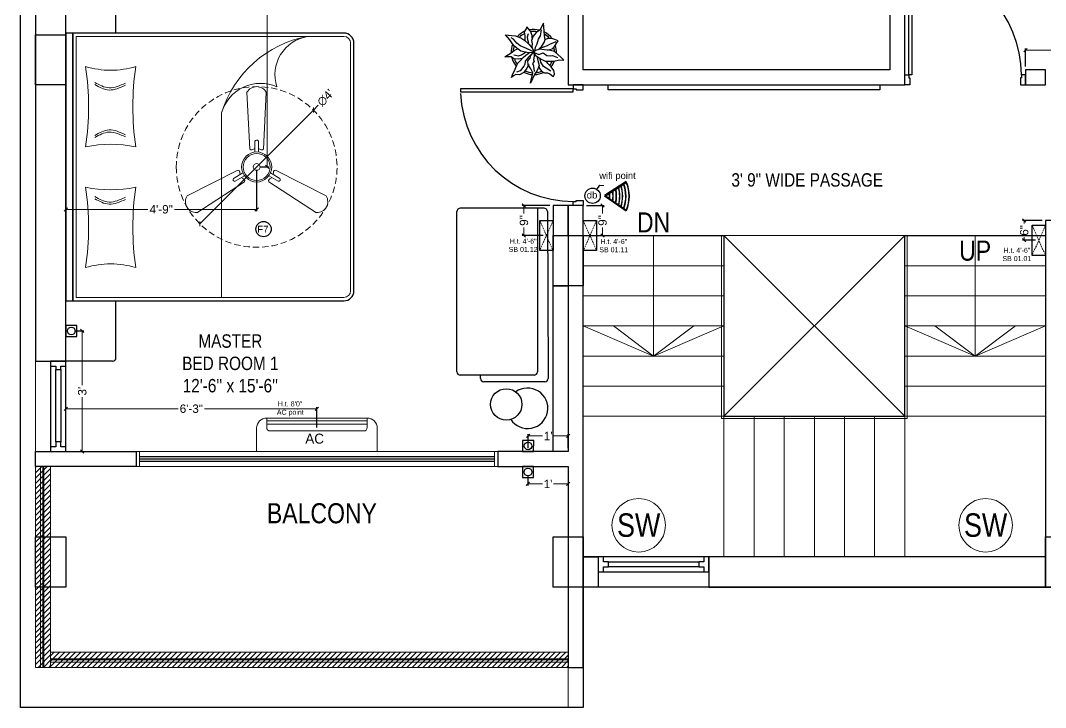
# Model space of a CAD drawing. Header units: millimetres. Extents: x 56222 to 3066687, y -650199 to -121287.
# Drawn here: x 148471.6 to 148777.6, y -179869.6 to -179664.3 of the extents above; entities that cross this region are included whole.
import ezdxf

# ---------------------------------------------------------------- set-up
doc = ezdxf.new("R2010")
doc.units = ezdxf.units.MM
doc.header["$MEASUREMENT"] = 0
doc.header["$PDMODE"] = 35
for name, pattern in [('ACAD_ISO02W100', [15, 12, -3]), ('DASHED', [0.75, 0.5, -0.25]), ('DASHED2', [0.375, 0.25, -0.125])]:
    doc.linetypes.add(name, pattern=pattern)
doc.layers.get('Defpoints').update_dxf_attribs({"color": 220})
for name, color, linetype, lineweight in [('$TD_AUDIT_GENERATED_(A0BDF17)', 32, 'Continuous', 30), ('COLUMN', 1, 'Continuous', 30), ('dim05', 1, 'Continuous', 13), ('el', 7, 'Continuous', 20), ('ELEC-wires', 1, 'DASHED2', 13), ('Electrical', 84, 'Continuous', 30), ('FIRST FLOOR', 7, 'Continuous', 9), ('FIRST FLOOR ( DW_RAIL )', 7, 'Continuous', 9), ('FIRST FLOOR ( TEXT )', 7, 'Continuous', 9), ('FIRST FLOOR_( D - W & RAILING )', 251, 'Continuous', 9), ('FIRST FLOOR_( PLine )_', 251, 'Continuous', 30), ('FIRST FLOOR_( STAIR )', 251, 'Continuous', 9), ('FURNITURE', 32, 'Continuous', 9), ('GROUND FLOOR', 7, 'Continuous', 9), ('GROUND FLOOR  ( DIM )', 7, 'Continuous', 9), ('Text', 7, 'Continuous', 15), ('wall', 7, 'Continuous', 30), ('XX~SLAB ( BEAM )~ ( DIM )', 7, 'Continuous', 9)]:
    doc.layers.add(name, color=color, linetype=linetype, lineweight=lineweight)
for name, color, linetype in [('AR DOOR', 40, 'Continuous'), ('AR ELE-5', 134, 'Continuous'), ('Labels and Texts', 8, 'Continuous')]:
    doc.layers.add(name, color=color, linetype=linetype)
doc.layers.add('XX~SLAB ( PLINE )', color=251, linetype='Continuous', plot=False)
doc.styles.add('Arial', font='arial.ttf')
doc.styles.add('Cn_BT_7', font='swissc.ttf', dxfattribs={"height": 7})
doc.styles.add('KATHA', font='swissc.ttf')
doc.styles.get("Standard").update_dxf_attribs({"font": 'arial.ttf', "height": 6})
doc.styles.add('TEXT', font='eurr____.ttf')
doc.dimstyles.new('ISO-25', dxfattribs={"dimtxt": 2.5, "dimasz": 1, "dimexe": 0.5, "dimexo": 1, "dimtad": 0, "dimdec": 1, "dimlunit": 4, "dimtxsty": 'Standard', "dimblk": 'OBLIQUE', "dimcen": 2.5, "dimclrd": 1, "dimclre": 1, "dimclrt": 5, "dimadec": 0, "dimazin": 0, "dimtfac": 1, "dimtdec": 1, "dimtmove": 0, "dimatfit": 3, "dimfxl": 1, "dimlwd": -1, "dimarcsym": 0})

# ---------------------------------------------------------------- blocks, each defined once
blk = doc.blocks.new('*U255')
for points in [[(0, 0), (0, 1120), (-30, 1120), (-30, 0)], [(40, 0), (0, 0), (0, -30), (-10, -30), (-10, -100), (40, -100)], [(-1160, 0), (-1120, 0), (-1120, -30), (-1110, -30), (-1110, -100), (-1160, -100)]]:
    blk.add_lwpolyline(points, close=True)
at = {"layer": 'AR ELE-5', "linetype": 'ByBlock', "ltscale": 15}
blk.add_arc((2, -1), 1122, 92.373, 179.9653, dxfattribs=at)
blk = doc.blocks.new('*U256')
for points in [[(-1160, 0), (-1120, 0), (-1120, 30), (-1110, 30), (-1110, 100), (-1160, 100)], [(0, 0), (0, -1120), (-30, -1120), (-30, 0)], [(40, 0), (0, 0), (0, 30), (-10, 30), (-10, 100), (40, 100)]]:
    blk.add_lwpolyline(points, close=True)
at = {"layer": 'AR ELE-5', "linetype": 'ByBlock', "ltscale": 15}
blk.add_arc((2, 1), 1122, 180.0347, 267.627, dxfattribs=at)
blk = doc.blocks.new('ARPLS010')
at = {"linetype": 'ByBlock'}
for p, q in [((-0.278, 0.467), (-0.295, 0.42)), ((-0.248, 0.54), (-0.278, 0.467)), ((-0.182, 0.493), (-0.248, 0.54)), ((-0.222, 0.484), (-0.164, 0.347)), ((-0.125, 0.459), (-0.182, 0.493)), ((-0.072, 0.404), (-0.125, 0.459)), ((-0.013, 0.459), (-0.044, 0.336)), ((0.121, 0.605), (-0.013, 0.459)), ((0.091, 0.447), (0.125, 0.522)), ((0.179, 0.666), (0.121, 0.605)), ((0.174, 0.573), (0.179, 0.666)), ((0.2, 0.432), (0.174, 0.573)), ((0.484, 0.459), (0.409, 0.44)), ((0.542, 0.434), (0.484, 0.459)), ((-0.362, 0.24), (-0.469, 0.226)), ((-0.278, 0.254), (-0.362, 0.24)), ((-0.295, 0.42), (-0.302, 0.309)), ((-0.302, 0.309), (-0.276, 0.258)), ((-0.21, 0.227), (-0.278, 0.254)), ((-0.132, 0.18), (-0.21, 0.227)), ((-0.164, 0.347), (-0.139, 0.295)), ((-0.139, 0.295), (-0.08, 0.131)), ((-0.038, 0.302), (-0.072, 0.404)), ((-0.049, 0.232), (-0.065, 0.135)), ((-0.044, 0.336), (-0.049, 0.232)), ((0.015, 0.209), (0.08, 0.288)), ((0.077, 0.412), (0.091, 0.447)), ((0.082, 0.358), (0.077, 0.412)), ((0.08, 0.288), (0.082, 0.358)), ((0.16, 0.165), (0.204, 0.254)), ((0.203, 0.352), (0.2, 0.432)), ((0.204, 0.254), (0.203, 0.352)), ((0.252, 0.313), (0.216, 0.287)), ((0.33, 0.38), (0.252, 0.313)), ((0.356, 0.269), (0.318, 0.213)), ((0.409, 0.44), (0.33, 0.38)), ((0.425, 0.373), (0.356, 0.269)), ((0.432, 0.176), (0.459, 0.236)), ((0.459, 0.303), (0.485, 0.354)), ((0.459, 0.236), (0.459, 0.303)), ((0.485, 0.354), (0.533, 0.42)), ((0.533, 0.42), (0.542, 0.434)), ((-0.469, 0.226), (-0.643, 0.216)), ((-0.643, 0.216), (-0.485, 0.134)), ((-0.359, 0.148), (-0.49, 0.172)), ((-0.485, 0.134), (-0.433, 0.051)), ((-0.433, 0.051), (-0.349, -0.011)), ((-0.287, 0.106), (-0.359, 0.148)), ((-0.18, 0.073), (-0.287, 0.106)), ((-0.111, 0.036), (-0.18, 0.073)), ((-0.063, 0.111), (-0.132, 0.18)), ((-0.013, 0.022), (-0.111, 0.036)), ((-0.084, -0.034), (0.007, 0.018)), ((0.003, 0.011), (-0.076, -0.16)), ((-0.065, 0.135), (-0.024, 0.018)), ((-0.024, 0.018), (0.009, 0.005)), ((0.006, -0.002), (0.068, 0.032)), ((0.007, 0.018), (0.02, -0.121)), ((0.009, 0.005), (0.056, 0.114)), ((0.056, 0.114), (0.015, 0.209)), ((0.017, -0.002), (0.091, 0.009)), ((0.068, 0.032), (0.16, 0.165)), ((0.088, 0.065), (0.187, 0.091)), ((0.091, 0.009), (0.173, -0.011)), ((0.227, 0.157), (0.132, 0.131)), ((0.173, -0.011), (0.212, 0.004)), ((0.187, 0.091), (0.297, 0.116)), ((0.212, 0.004), (0.252, -0.03)), ((0.318, 0.213), (0.227, 0.157)), ((0.297, 0.116), (0.408, 0.071)), ((0.309, 0.109), (0.368, 0.128)), ((0.309, -0.01), (0.43, 0.006)), ((0.368, 0.128), (0.432, 0.176)), ((0.408, 0.071), (0.482, 0.024)), ((0.482, 0.024), (0.689, -0.072)), ((-0.464, -0.073), (-0.558, -0.152)), ((-0.558, -0.152), (-0.517, -0.172)), ((-0.517, -0.172), (-0.447, -0.216)), ((-0.366, -0.036), (-0.464, -0.073)), ((-0.447, -0.216), (-0.363, -0.202)), ((-0.336, -0.142), (-0.413, -0.121)), ((-0.306, -0.033), (-0.366, -0.036)), ((-0.363, -0.202), (-0.263, -0.2)), ((-0.349, -0.011), (-0.256, -0.05)), ((-0.269, -0.135), (-0.336, -0.142)), ((-0.318, -0.29), (-0.259, -0.2)), ((-0.193, -0.113), (-0.269, -0.135)), ((-0.259, -0.2), (-0.168, -0.1)), ((-0.256, -0.05), (-0.185, -0.038)), ((-0.185, -0.038), (-0.114, -0.046)), ((-0.168, -0.1), (-0.084, -0.034)), ((-0.076, -0.16), (-0.138, -0.304)), ((-0.114, -0.046), (-0.093, -0.036)), ((0.02, -0.121), (-0.017, -0.291)), ((0.059, -0.27), (0.005, -0.185)), ((0.01, -0.014), (0.017, -0.002)), ((0.078, -0.064), (0.01, -0.014)), ((0.016, -0.023), (0.116, -0.122)), ((0.07, -0.179), (0.018, -0.1)), ((0.121, -0.239), (0.07, -0.179)), ((0.138, -0.083), (0.078, -0.064)), ((0.116, -0.122), (0.201, -0.195)), ((0.197, -0.135), (0.138, -0.083)), ((0.283, -0.123), (0.197, -0.135)), ((0.201, -0.195), (0.272, -0.198)), ((0.252, -0.03), (0.309, -0.01)), ((0.272, -0.198), (0.311, -0.225)), ((0.277, -0.114), (0.357, -0.156)), ((0.37, -0.064), (0.283, -0.123)), ((0.311, -0.225), (0.415, -0.304)), ((0.357, -0.156), (0.455, -0.226)), ((0.462, -0.021), (0.37, -0.064)), ((0.455, -0.226), (0.503, -0.317)), ((0.689, -0.072), (0.462, -0.021)), ((-0.368, -0.496), (-0.363, -0.408)), ((-0.363, -0.408), (-0.318, -0.29)), ((-0.287, -0.45), (-0.314, -0.498)), ((-0.199, -0.38), (-0.287, -0.45)), ((-0.141, -0.446), (-0.269, -0.533)), ((-0.138, -0.304), (-0.199, -0.38)), ((-0.017, -0.291), (-0.141, -0.446)), ((-0.042, -0.432), (-0.071, -0.352)), ((0.002, -0.48), (-0.042, -0.432)), ((0.08, -0.342), (0.059, -0.27)), ((0.064, -0.446), (0.066, -0.407)), ((0.066, -0.407), (0.08, -0.342)), ((0.15, -0.445), (0.106, -0.5)), ((0.184, -0.299), (0.121, -0.239)), ((0.141, -0.261), (0.16, -0.336)), ((0.16, -0.336), (0.15, -0.445)), ((0.252, -0.362), (0.184, -0.299)), ((0.376, -0.416), (0.252, -0.362)), ((0.502, -0.472), (0.376, -0.416)), ((0.415, -0.304), (0.447, -0.388)), ((0.503, -0.317), (0.494, -0.398)), ((0.494, -0.398), (0.528, -0.452)), ((0.528, -0.452), (0.567, -0.494)), ((-0.382, -0.625), (-0.368, -0.496)), ((-0.269, -0.533), (-0.382, -0.625)), ((0.104, -0.646), (0.002, -0.48)), ((0.106, -0.5), (0.104, -0.646)), ((0.567, -0.494), (0.502, -0.472))]:
    blk.add_line(p, q, dxfattribs=at)
for radius, start, end in [(0.5, 87.2367, 107.9154), (0.458, 91.6596, 104.0784), (0.5, 49.0791, 67.0324), (0.5, 126.2799, 152.7042), (0.458, 130.7647, 148.9789), (0.458, 49.8461, 63.9764), (0.5, 164.9216, 191.0302), (0.458, 169.9629, 188.6517), (0.458, 5.0517, 21.9108), (0.5, 1.3782, 25.7565), (0.5, 205.1623, 226.3204), (0.458, 207.232, 224.0819), (0.458, 334.5625, 357.1532), (0.5, 333.6991, 357.5577), (0.458, 252.8522, 267.711), (0.5, 283.5324, 308.8712), (0.458, 289.266, 306.1107), (0.5, 249.553, 272.4234)]:
    blk.add_arc((0, 0), radius, start, end, dxfattribs=at)
blk = doc.blocks.new('6616')
at = {"color": 242, "linetype": 'DASHED', "true_color": 0xcd2027}
for p, q in [((386784.79, -36915.77), (386775.78, -36911.78)), ((386784.79, -36911.78), (386775.78, -36915.77))]:
    blk.add_line(p, q, dxfattribs=at)
at = {"layer": 'ELEC-wires', "color": 5, "linetype": 'ByBlock', "lineweight": 30, "ltscale": 4}
blk.add_lwpolyline([(386775.78, -36911.78), (386784.79, -36911.78), (386784.79, -36915.77), (386775.78, -36915.77)], close=True, dxfattribs=at)
blk = doc.blocks.new('fan')
at = {"layer": 'Electrical', "lineweight": 15, "ltscale": 20}
for p, q in [((3300835.29, -509900.78), (3300836.47, -509923.43)), ((3300841.81, -509923.43), (3300842.99, -509900.78)), ((3300838.47, -509924.57), (3300838.47, -509920.25)), ((3300839.81, -509920.28), (3300839.81, -509924.57)), ((3300831.66, -509931.77), (3300811.45, -509942.07)), ((3300829.93, -509935.08), (3300833.64, -509932.93)), ((3300844.64, -509932.93), (3300848.38, -509935.09)), ((3300866.83, -509942.07), (3300846.62, -509931.77)), ((3300815.3, -509948.74), (3300834.33, -509936.39)), ((3300834.31, -509934.09), (3300830.57, -509936.25)), ((3300843.95, -509936.39), (3300862.98, -509948.74)), ((3300847.68, -509936.23), (3300843.97, -509934.09))]:
    blk.add_line(p, q, dxfattribs=at)
at = {"layer": 'Electrical', "linetype": 'DASHED', "lineweight": 15, "ltscale": 5}
blk.add_circle((3300839.14, -509930.53), 32, dxfattribs=at)
at = {"layer": 'Electrical', "lineweight": 15, "ltscale": 20}
for centre, major_axis, start_param, end_param in [((3300839.14, -509902.94), (3.12, 3.12), -0.272136, 1.842967), ((3300839.13, -509920.5), (0.501, 0.501), -0.465536, 1.983618), ((3300839.14, -509930.53), (4.24, -4.24), 3.14161, 9.424795), ((3300839.14, -509930.53), (3.77, -3.77), 1.749190548672175e-05, 6.283202799085073), ((3300837.1, -509923.08), (0.51, 0.51), 2.863014, 4.257784), ((3300839.14, -509926.42), (2.27, -2.27), 2.565057, 2.951308), ((3300839.14, -509926.42), (2.27, 2.27), 0.19032, 0.57657), ((3300841.18, -509923.08), (0.51, -0.51), 5.167028, 6.561799), ((3300839.14, -509930.53), (0.943, 0.943), 1.570814, 7.853999), ((3300831.67, -509932.49), (0.51, -0.51), 0.978238, 2.373008), ((3300835.59, -509932.58), (2.27, -2.27), 3.855511, 4.241762), ((3300842.69, -509932.58), (2.27, 2.27), 5.183051, 5.569301), ((3300846.61, -509932.49), (0.51, -0.51), 2.339416, 3.734186), ((3300830.46, -509935.55), (0.501, -0.501), 3.199655, 5.648809), ((3300835.59, -509932.58), (2.27, -2.27), 4.659452, 5.045703), ((3300833.71, -509936.02), (0.51, 0.51), -1.325776, 0.068994), ((3300844.57, -509936.02), (0.51, -0.51), 3.072633, 4.467404), ((3300842.69, -509932.58), (2.27, 2.27), 4.37911, 4.765361), ((3300847.83, -509935.54), (0.501, 0.501), 3.723254, 6.172408), ((3300815.25, -509944.32), (3.12, -3.12), 3.393055, 5.508159), ((3300863.03, -509944.32), (3.12, -3.12), 5.48745, 7.602554)]:
    blk.add_ellipse(centre, major_axis=major_axis, ratio=1, start_param=start_param, end_param=end_param, dxfattribs=at)
blk = doc.blocks.new('_Oblique')
at = {"layer": 'wall', "color": 0, "lineweight": -2}
blk.add_line((-0.5, -0.5), (0.5, 0.5), dxfattribs=at)
blk = doc.blocks.new('*D1165')
at = {"layer": 'Defpoints', "color": 0, "lineweight": 30, "transparency": 16777216}
for p in [(148621.92, -179719.6), (148630.62, -179719.6), (148628.62, -179728.6)]:
    blk.add_point(p, dxfattribs=at)
at = {"layer": 'dim05', "color": 1, "linetype": 'Continuous', "lineweight": -2, "transparency": 16777216}
for p, q in [((148629.62, -179719.6), (148621.42, -179719.6)), ((148627.62, -179728.6), (148621.42, -179728.6))]:
    blk.add_line(p, q, dxfattribs=at)
at = {"layer": 'dim05', "color": 1, "linetype": 'Continuous', "transparency": 16777216}
for p, q in [((148621.92, -179719.6), (148621.92, -179722.04)), ((148621.92, -179728.6), (148621.92, -179726.16))]:
    blk.add_line(p, q, dxfattribs=at)
at = {"layer": 'dim05', "color": 1, "transparency": 16777216}
for p, rotation in [((148621.92, -179719.6), 90), ((148621.92, -179728.6), 270)]:
    blk.add_blockref('_Oblique', p, dxfattribs=dict(at, rotation=rotation))
at = {"layer": 'dim05', "color": 5, "lineweight": 25, "transparency": 16777216, "insert": (148621.92, -179724.1), "char_height": 2.5, "attachment_point": 5, "rotation": 90, "style": 'Arial'}
blk.add_mtext('9"', dxfattribs=at)
blk = doc.blocks.new('*D1166')
at = {"layer": 'Defpoints', "color": 0, "lineweight": 30, "transparency": 16777216}
for p in [(148798.62, -179673.24), (148771.62, -179679.1), (148798.62, -179677.11)]:
    blk.add_point(p, dxfattribs=at)
at = {"layer": 'dim05', "color": 1, "linetype": 'Continuous', "lineweight": -2, "transparency": 16777216}
for p, q in [((148771.62, -179678.1), (148771.62, -179672.74)), ((148798.62, -179676.11), (148798.62, -179672.74))]:
    blk.add_line(p, q, dxfattribs=at)
at = {"layer": 'dim05', "color": 1, "linetype": 'Continuous', "transparency": 16777216}
for p, q in [((148771.62, -179673.24), (148781.15, -179673.24)), ((148798.62, -179673.24), (148789.09, -179673.24))]:
    blk.add_line(p, q, dxfattribs=at)
at = {"layer": 'dim05', "color": 1, "transparency": 16777216, "rotation": 180}
blk.add_blockref('_Oblique', (148771.62, -179673.24), dxfattribs=at)
at = {"layer": 'dim05', "color": 1, "transparency": 16777216}
blk.add_blockref('_Oblique', (148798.62, -179673.24), dxfattribs=at)
at = {"layer": 'dim05', "color": 5, "lineweight": 25, "transparency": 16777216, "insert": (148785.12, -179673.24), "char_height": 2.5, "attachment_point": 5, "style": 'Arial'}
blk.add_mtext('2\'-3"', dxfattribs=at)
blk = doc.blocks.new('*D1097')
at = {"layer": 'Defpoints', "color": 0, "lineweight": 30, "transparency": 16777216}
for p in [(148639.62, -179719.6), (148641.61, -179728.6), (148645.39, -179728.6)]:
    blk.add_point(p, dxfattribs=at)
at = {"layer": 'dim05', "color": 1, "linetype": 'Continuous', "lineweight": -2, "transparency": 16777216}
for p, q in [((148640.62, -179719.6), (148645.89, -179719.6)), ((148642.61, -179728.6), (148645.89, -179728.6))]:
    blk.add_line(p, q, dxfattribs=at)
at = {"layer": 'dim05', "color": 1, "linetype": 'Continuous', "transparency": 16777216}
for p, q in [((148645.39, -179719.6), (148645.39, -179722.04)), ((148645.39, -179728.6), (148645.39, -179726.16))]:
    blk.add_line(p, q, dxfattribs=at)
at = {"layer": 'dim05', "color": 1, "transparency": 16777216}
for p, rotation in [((148645.39, -179719.6), 90), ((148645.39, -179728.6), 270)]:
    blk.add_blockref('_Oblique', p, dxfattribs=dict(at, rotation=rotation))
at = {"layer": 'dim05', "color": 5, "lineweight": 25, "transparency": 16777216, "insert": (148645.39, -179724.1), "char_height": 2.5, "attachment_point": 5, "rotation": 90, "style": 'Arial'}
blk.add_mtext('9"', dxfattribs=at)
blk = doc.blocks.new('*D1098')
at = {"layer": 'Defpoints', "color": 0, "lineweight": 30, "transparency": 16777216}
for p in [(148623.14, -179788.48), (148623.14, -179793.1), (148635.12, -179793.1)]:
    blk.add_point(p, dxfattribs=at)
at = {"layer": 'dim05', "color": 1, "linetype": 'Continuous', "lineweight": -2, "transparency": 16777216}
for p, q in [((148623.14, -179792.1), (148623.14, -179787.98)), ((148635.12, -179792.1), (148635.12, -179787.98))]:
    blk.add_line(p, q, dxfattribs=at)
at = {"layer": 'dim05', "color": 1, "linetype": 'Continuous', "transparency": 16777216}
for p, q in [((148623.14, -179788.48), (148627.47, -179788.48)), ((148635.12, -179788.48), (148630.79, -179788.48))]:
    blk.add_line(p, q, dxfattribs=at)
at = {"layer": 'dim05', "color": 1, "transparency": 16777216, "rotation": 180}
blk.add_blockref('_Oblique', (148623.14, -179788.48), dxfattribs=at)
at = {"layer": 'dim05', "color": 1, "transparency": 16777216}
blk.add_blockref('_Oblique', (148635.12, -179788.48), dxfattribs=at)
at = {"layer": 'dim05', "color": 5, "lineweight": 25, "transparency": 16777216, "insert": (148629.13, -179788.48), "char_height": 2.5, "attachment_point": 5, "style": 'Arial'}
blk.add_mtext("1'", dxfattribs=at)
blk = doc.blocks.new('*D1099')
at = {"layer": 'Defpoints', "color": 0, "lineweight": 30, "transparency": 16777216}
for p in [(148623.11, -179799.26), (148635.12, -179799.73), (148635.12, -179802.8)]:
    blk.add_point(p, dxfattribs=at)
at = {"layer": 'dim05', "color": 1, "linetype": 'Continuous', "lineweight": -2, "transparency": 16777216}
for p, q in [((148623.11, -179800.26), (148623.11, -179803.3)), ((148635.12, -179800.73), (148635.12, -179803.3))]:
    blk.add_line(p, q, dxfattribs=at)
at = {"layer": 'dim05', "color": 1, "linetype": 'Continuous', "transparency": 16777216}
for p, q in [((148623.11, -179802.8), (148627.46, -179802.8)), ((148635.12, -179802.8), (148630.77, -179802.8))]:
    blk.add_line(p, q, dxfattribs=at)
at = {"layer": 'dim05', "color": 1, "transparency": 16777216, "rotation": 180}
blk.add_blockref('_Oblique', (148623.11, -179802.8), dxfattribs=at)
at = {"layer": 'dim05', "color": 1, "transparency": 16777216}
blk.add_blockref('_Oblique', (148635.12, -179802.8), dxfattribs=at)
at = {"layer": 'dim05', "color": 5, "lineweight": 25, "transparency": 16777216, "insert": (148629.11, -179802.8), "char_height": 2.5, "attachment_point": 5, "style": 'Arial'}
blk.add_mtext("1'", dxfattribs=at)
blk = doc.blocks.new('*D1100')
at = {"layer": 'Defpoints', "color": 0, "lineweight": 30, "transparency": 16777216}
for p in [(148486.78, -179757.1), (148486.78, -179793.1), (148490.06, -179793.1)]:
    blk.add_point(p, dxfattribs=at)
at = {"layer": 'dim05', "color": 1, "linetype": 'Continuous', "lineweight": -2, "transparency": 16777216}
for p, q in [((148487.78, -179757.1), (148490.56, -179757.1)), ((148487.78, -179793.1), (148490.56, -179793.1))]:
    blk.add_line(p, q, dxfattribs=at)
at = {"layer": 'dim05', "color": 1, "linetype": 'Continuous', "transparency": 16777216}
for p, q in [((148490.06, -179757.1), (148490.06, -179773.33)), ((148490.06, -179793.1), (148490.06, -179776.88))]:
    blk.add_line(p, q, dxfattribs=at)
at = {"layer": 'dim05', "color": 1, "transparency": 16777216}
for p, rotation in [((148490.06, -179757.1), 90), ((148490.06, -179793.1), 270)]:
    blk.add_blockref('_Oblique', p, dxfattribs=dict(at, rotation=rotation))
at = {"layer": 'dim05', "color": 5, "lineweight": 25, "transparency": 16777216, "insert": (148490.06, -179775.1), "char_height": 2.5, "attachment_point": 5, "rotation": 90, "style": 'Arial'}
blk.add_mtext("3'", dxfattribs=at)
blk = doc.blocks.new('*D1104')
at = {"layer": 'Defpoints', "color": 0, "lineweight": 30, "transparency": 16777216}
for p in [(148777.62, -179724.1), (148771.26, -179730.01), (148775.62, -179730.01)]:
    blk.add_point(p, dxfattribs=at)
at = {"layer": 'dim05', "color": 1, "linetype": 'Continuous', "lineweight": -2, "transparency": 16777216}
for p, q in [((148776.62, -179724.1), (148770.76, -179724.1)), ((148774.62, -179730.01), (148770.76, -179730.01))]:
    blk.add_line(p, q, dxfattribs=at)
at = {"layer": 'dim05', "color": 1, "linetype": 'Continuous', "transparency": 16777216}
for p, q in [((148771.26, -179724.1), (148771.26, -179724.99)), ((148771.26, -179730.01), (148771.26, -179729.12))]:
    blk.add_line(p, q, dxfattribs=at)
at = {"layer": 'dim05', "color": 1, "transparency": 16777216}
for p, rotation in [((148771.26, -179724.1), 90), ((148771.26, -179730.01), 270)]:
    blk.add_blockref('_Oblique', p, dxfattribs=dict(at, rotation=rotation))
at = {"layer": 'dim05', "color": 5, "lineweight": 25, "transparency": 16777216, "insert": (148771.26, -179727.05), "char_height": 2.5, "attachment_point": 5, "rotation": 90, "style": 'Arial'}
blk.add_mtext('6"', dxfattribs=at)
blk = doc.blocks.new('WIFI')
at = {"layer": '$TD_AUDIT_GENERATED_(A0BDF17)', "lineweight": 13, "true_color": 0xc7c8ca}
h = blk.add_hatch(color=9, dxfattribs=at)
h.dxf.hatch_style = 1
h.paths.add_polyline_path([(3320075.15, -510037.5), (3320075.24, -510037.64, -0.206837), (3320083.72, -510037.64), (3320083.82, -510037.5, 0.208331)])
h.paths.add_polyline_path([(3320075.66, -510038.29), (3320075.76, -510038.44, -0.179121), (3320083.18, -510038.42), (3320083.28, -510038.28, 0.181041)])
h.paths.add_polyline_path([(3320076.19, -510039.11), (3320076.29, -510039.25, -0.151306), (3320082.61, -510039.23), (3320082.71, -510039.09, 0.153663)])
h.paths.add_polyline_path([(3320076.65, -510039.81), (3320076.74, -510039.95, -0.127939), (3320082.13, -510039.93), (3320082.23, -510039.78, 0.130675)])
h.paths.add_polyline_path([(3320077.21, -510040.67), (3320077.31, -510040.82, -0.099586), (3320081.53, -510040.79), (3320081.63, -510040.64, 0.102799)])
h.paths.add_polyline_path([(3320077.79, -510041.56), (3320077.89, -510041.71, -0.070714), (3320080.9, -510041.69), (3320081.01, -510041.54, 0.074439)])
h.paths.add_polyline_path([(3320080.36, -510042.46, 0.045415), (3320078.39, -510042.48), (3320078.5, -510042.64, -0.041129), (3320080.25, -510042.62)])
at = {"layer": '$TD_AUDIT_GENERATED_(A0BDF17)', "color": 5, "lineweight": 53}
for q in [(3320075.15, -510037.5), (3320083.82, -510037.5)]:
    blk.add_line((3320079.34, -510043.93), q, dxfattribs=at)
at = {"layer": '$TD_AUDIT_GENERATED_(A0BDF17)', "lineweight": 13}
for centre, radius, start, end in [((3320079.48, -510047.46), 10.86, 66.4636, 113.5364), ((3320079.48, -510048.46), 10.86, 69.5551, 110.602), ((3320079.48, -510048.46), 10.69, 69.7839, 110.4045), ((3320079.48, -510049.45), 10.86, 72.6901, 107.6338), ((3320079.48, -510049.45), 10.69, 72.9716, 107.3874), ((3320079.48, -510050.29), 10.86, 75.3462, 105.1259), ((3320079.48, -510051.29), 10.86, 78.5929, 102.0702), ((3320079.48, -510051.29), 10.69, 78.9794, 101.7278), ((3320079.48, -510052.28), 10.86, 81.9217, 98.9505), ((3320079.48, -510052.28), 10.69, 82.3715, 98.5509), ((3320079.48, -510053.28), 10.86, 85.3513, 95.7524), ((3320079.48, -510053.28), 10.69, 85.8705, 95.2913)]:
    blk.add_arc(centre, radius, start, end, dxfattribs=at)
at = {"layer": '$TD_AUDIT_GENERATED_(A0BDF17)', "color": 252, "lineweight": 13, "true_color": 0x939598}
blk.add_arc((3320079.48, -510047.46), 10.69, 66.6419, 113.3863, dxfattribs=at)
at = {"layer": 'Labels and Texts', "lineweight": 13}
blk.add_arc((3320079.48, -510050.29), 10.69, 75.6739, 104.837, dxfattribs=at)
blk = doc.blocks.new('*D1108')
at = {"layer": 'Defpoints', "color": 0, "lineweight": 30, "transparency": 16777216}
for p in [(148485.12, -179710.09), (148542.12, -179708.1), (148542.12, -179720.77)]:
    blk.add_point(p, dxfattribs=at)
at = {"layer": 'dim05', "color": 1, "linetype": 'Continuous', "lineweight": -2, "transparency": 16777216}
for p, q in [((148542.12, -179709.1), (148542.12, -179721.27)), ((148485.12, -179711.09), (148485.12, -179721.27))]:
    blk.add_line(p, q, dxfattribs=at)
at = {"layer": 'dim05', "color": 1, "linetype": 'Continuous', "transparency": 16777216}
for p, q in [((148485.12, -179720.77), (148509.62, -179720.77)), ((148542.12, -179720.77), (148517.61, -179720.77))]:
    blk.add_line(p, q, dxfattribs=at)
at = {"layer": 'dim05', "color": 1, "transparency": 16777216, "rotation": 180}
blk.add_blockref('_Oblique', (148485.12, -179720.77), dxfattribs=at)
at = {"layer": 'dim05', "color": 1, "transparency": 16777216}
blk.add_blockref('_Oblique', (148542.12, -179720.77), dxfattribs=at)
at = {"layer": 'dim05', "color": 5, "lineweight": 25, "transparency": 16777216, "insert": (148513.62, -179720.77), "char_height": 2.5, "attachment_point": 5, "style": 'Arial'}
blk.add_mtext('4\'-9"', dxfattribs=at)
blk = doc.blocks.new('*D1109')
at = {"layer": 'Defpoints', "color": 0, "lineweight": 30, "transparency": 16777216}
for p in [(148542.12, -179607.1), (148545.3, -179607.1), (148542.12, -179708.1)]:
    blk.add_point(p, dxfattribs=at)
at = {"layer": 'dim05', "color": 1, "linetype": 'Continuous', "lineweight": -2, "transparency": 16777216}
for p, q in [((148543.12, -179607.1), (148545.8, -179607.1)), ((148543.12, -179708.1), (148545.8, -179708.1))]:
    blk.add_line(p, q, dxfattribs=at)
at = {"layer": 'dim05', "color": 1, "linetype": 'Continuous', "transparency": 16777216}
for p, q in [((148545.3, -179607.1), (148545.3, -179653.65)), ((148545.3, -179708.1), (148545.3, -179661.55))]:
    blk.add_line(p, q, dxfattribs=at)
at = {"layer": 'dim05', "color": 1, "transparency": 16777216}
for p, rotation in [((148545.3, -179607.1), 90), ((148545.3, -179708.1), 270)]:
    blk.add_blockref('_Oblique', p, dxfattribs=dict(at, rotation=rotation))
at = {"layer": 'dim05', "color": 5, "lineweight": 25, "transparency": 16777216, "insert": (148545.3, -179657.6), "char_height": 2.5, "attachment_point": 5, "rotation": 90, "style": 'Arial'}
blk.add_mtext('8\'-5"', dxfattribs=at)
blk = doc.blocks.new('*D1115')
at = {"layer": 'Defpoints', "color": 0, "lineweight": 30, "transparency": 16777216}
for p in [(148559.04, -179691.09), (148525.19, -179725.12)]:
    blk.add_point(p, dxfattribs=at)
at = {"layer": 'dim05', "color": 1, "linetype": 'Continuous', "transparency": 16777216}
for p in [(148525.19, -179725.12), (148560.45, -179689.67)]:
    blk.add_line(p, (148559.04, -179691.09), dxfattribs=at)
at = {"layer": 'dim05', "color": 1, "transparency": 16777216}
for p, rotation in [((148559.04, -179691.09), 225.1572873097685), ((148525.19, -179725.12), 45.15728730976853)]:
    blk.add_blockref('_Oblique', p, dxfattribs=dict(at, rotation=rotation))
at = {"layer": 'dim05', "color": 5, "lineweight": 25, "transparency": 16777216, "insert": (148562.66, -179687.44), "char_height": 2.5, "attachment_point": 5, "rotation": 45.1573, "style": 'Arial'}
blk.add_mtext("∅4'", dxfattribs=at)
blk = doc.blocks.new('ac paln')
at = {"layer": 'Electrical', "lineweight": 15}
for p, q in [((389238.69, -37646.36), (389238.69, -37610.34)), ((389238.69, -37610.34), (389245.67, -37610.34)), ((389245.81, -37613.35), (389248.68, -37613.35)), ((389246.82, -37643.35), (389246.82, -37613.35)), ((389247.82, -37643.35), (389247.82, -37613.35)), ((389248.68, -37613.35), (389248.68, -37643.35)), ((389248.68, -37643.35), (389248.68, -37613.35)), ((389244.81, -37642.35), (389244.81, -37614.35)), ((389245.81, -37643.35), (389248.68, -37643.35)), ((389248.68, -37643.35), (389248.68, -37643.35)), ((389245.67, -37646.36), (389238.69, -37646.36))]:
    blk.add_line(p, q, dxfattribs=at)
for centre, start, end in [((389245.67, -37613.35), 0, 90), ((389245.67, -37643.35), 270, 0)]:
    blk.add_arc(centre, 3.01, start, end, dxfattribs=at)
at = {"layer": 'Electrical', "lineweight": 15, "extrusion": (0, 0, -1)}
for centre, start_param, end_param in [((389245.81, -37614.35), -0.785398, 0.785398), ((389245.81, -37642.35), 3.926991, 5.497787)]:
    blk.add_ellipse(centre, major_axis=(-0.71, 0.71), ratio=1, start_param=start_param, end_param=end_param, dxfattribs=at)
at = {"layer": 'Text', "style": 'TEXT'}
blk.add_text('AC', height=3, rotation=270, dxfattribs=at).set_placement((389241.02, -37624.87))
blk = doc.blocks.new('*D1194')
at = {"layer": 'Defpoints', "color": 0, "lineweight": 30, "transparency": 16777216}
for p in [(148560.12, -179780.34), (148485.12, -179785.66), (148560.12, -179786.98)]:
    blk.add_point(p, dxfattribs=at)
at = {"layer": 'dim05', "color": 1, "linetype": 'Continuous', "lineweight": -2, "transparency": 16777216}
for p, q in [((148485.12, -179784.66), (148485.12, -179779.84)), ((148560.12, -179785.98), (148560.12, -179779.84))]:
    blk.add_line(p, q, dxfattribs=at)
at = {"layer": 'dim05', "color": 1, "linetype": 'Continuous', "transparency": 16777216}
for p, q in [((148485.12, -179780.34), (148518.66, -179780.34)), ((148560.12, -179780.34), (148526.57, -179780.34))]:
    blk.add_line(p, q, dxfattribs=at)
at = {"layer": 'dim05', "color": 1, "transparency": 16777216, "rotation": 180}
blk.add_blockref('_Oblique', (148485.12, -179780.34), dxfattribs=at)
at = {"layer": 'dim05', "color": 1, "transparency": 16777216}
blk.add_blockref('_Oblique', (148560.12, -179780.34), dxfattribs=at)
at = {"layer": 'dim05', "color": 5, "lineweight": 25, "transparency": 16777216, "insert": (148522.62, -179780.34), "char_height": 2.5, "attachment_point": 5, "style": 'Arial'}
blk.add_mtext('6\'-3"', dxfattribs=at)

msp = doc.modelspace()

# ---------------------------------------------------------------- hatches: boundary and pattern name
at = {"layer": 'FIRST FLOOR'}
h = msp.add_hatch(dxfattribs=at)
h.set_pattern_fill('ANSI31', color=251, scale=9, style=0)
h.set_pattern_definition([(45, (148476.1157, -179818.6031), (-0.795495, 0.795495), [])])
h.paths.add_polyline_path([(148480.6157, -179857.6031), (148476.1157, -179857.6031), (148476.1157, -179797.6031), (148480.6157, -179797.6031)])
h = msp.add_hatch(dxfattribs=at)
h.set_pattern_fill('ANSI31', color=251, scale=9, style=0)
h.set_pattern_definition([(45, (148485.1157, -179857.6031), (-0.795495, 0.795495), [])])
h.paths.add_polyline_path([(148480.6157, -179853.1031), (148635.1157, -179853.1031), (148635.1157, -179857.6031), (148480.6157, -179857.6031)])

# ---------------------------------------------------------------- linework, layer by layer
at = {"layer": 'COLUMN'}
for points in [[(148476.1157, -179668.6031), (148485.1157, -179668.6031), (148485.1157, -179683.6031), (148476.1157, -179683.6031)], [(148630.6157, -179728.6031), (148639.6157, -179728.6031), (148639.6157, -179743.6031), (148630.6157, -179743.6031)], [(148476.1157, -179818.6031), (148485.1157, -179818.6031), (148485.1157, -179833.6031), (148476.1157, -179833.6031)], [(148630.6157, -179818.6031), (148639.6157, -179818.6031), (148639.6157, -179833.6031), (148630.6157, -179833.6031)], [(148777.6157, -179818.6031), (148786.6157, -179818.6031), (148786.6157, -179833.6031), (148777.6157, -179833.6031)]]:
    msp.add_lwpolyline(points, close=True, dxfattribs=at)
at = {"layer": 'FIRST FLOOR'}
for p, q in [((148476.1157, -179523.1031), (148476.1157, -179833.6031)), ((148731.1157, -179679.1031), (148731.1157, -179527.6031)), ((148485.1157, -179793.1031), (148485.1157, -179607.1031)), ((148635.1157, -179607.1031), (148635.1157, -179683.6031)), ((148639.6157, -179607.1031), (148639.6157, -179679.1031)), ((148735.6157, -179683.6031), (148735.6157, -179655.1031)), ((148639.6157, -179679.1031), (148731.1157, -179679.1031)), ((148635.1157, -179683.6031), (148735.6157, -179683.6031)), ((148639.6157, -179857.6031), (148639.6157, -179719.6031)), ((148777.6157, -179724.1031), (148782.1157, -179724.1031)), ((148777.6157, -179725.6031), (148777.6157, -179833.6031)), ((148635.1157, -179793.1031), (148635.1157, -179743.6031)), ((148639.6157, -179743.6031), (148635.1157, -179743.6031)), ((148476.1157, -179766.1031), (148485.1157, -179766.1031)), ((148506.1157, -179793.1031), (148485.1157, -179793.1031)), ((148506.1157, -179793.1031), (148506.1157, -179797.6031)), ((148635.1157, -179793.1031), (148614.1157, -179793.1031)), ((148614.1157, -179793.1031), (148614.1157, -179797.6031)), ((148635.1157, -179797.6031), (148476.1157, -179797.6031)), ((148635.1157, -179857.6031), (148635.1157, -179797.6031)), ((148777.6157, -179824.6031), (148639.6157, -179824.6031)), ((148677.1157, -179824.6031), (148677.1157, -179833.6031)), ((148876.6157, -179833.6031), (148630.6157, -179833.6031))]:
    msp.add_line(p, q, dxfattribs=at)
at = {"layer": 'FIRST FLOOR', "ltscale": 0.7}
msp.add_lwpolyline([(148635.1157, -179833.6031), (148635.1157, -179869.6031), (148471.6157, -179869.6031), (148471.6157, -179523.1031), (148476.1157, -179523.1031)], dxfattribs=at)
at = {"layer": 'FIRST FLOOR'}
for points in [[(148480.6157, -179857.6031), (148476.1157, -179857.6031), (148476.1157, -179797.6031), (148480.6157, -179797.6031)], [(148480.6157, -179853.1031), (148635.1157, -179853.1031), (148635.1157, -179857.6031), (148480.6157, -179857.6031)]]:
    msp.add_lwpolyline(points, close=True, dxfattribs=at)
at = {"layer": 'FIRST FLOOR', "color": 1, "linetype": 'ACAD_ISO02W100', "ltscale": 0.7}
msp.add_lwpolyline([(148635.1157, -179857.6031), (148476.1157, -179857.6031), (148476.1157, -179797.6031)], dxfattribs=at)
at = {"layer": 'FIRST FLOOR ( DW_RAIL )'}
for points in [[(148507.1157, -179797.6031), (148507.1157, -179793.1031)], [(148613.1157, -179793.1031), (148613.1157, -179797.6031)]]:
    msp.add_lwpolyline(points, dxfattribs=at)
for points in [[(148507.1157, -179794.6031), (148613.1157, -179794.6031), (148613.1157, -179795.1031), (148507.1157, -179795.1031)], [(148507.1157, -179795.6031), (148613.1157, -179795.6031), (148613.1157, -179796.1031), (148507.1157, -179796.1031)]]:
    msp.add_lwpolyline(points, close=True, dxfattribs=at)
at = {"layer": 'FIRST FLOOR_( D - W & RAILING )', "color": 32}
for points in [[(148477.6157, -179797.6031), (148478.6157, -179797.6031), (148478.6157, -179857.6031), (148477.6157, -179857.6031), (148477.6157, -179797.6031), (148478.3157, -179797.6031), (148478.3157, -179857.6031), (148477.6157, -179857.6031)], [(148480.6157, -179856.1031), (148480.6157, -179855.1031), (148635.1157, -179855.1031), (148635.1157, -179856.1031), (148480.6157, -179856.1031), (148480.6157, -179855.4031), (148635.1157, -179855.4031), (148635.1157, -179856.1031)]]:
    msp.add_lwpolyline(points, close=True, dxfattribs=at)
at = {"layer": 'FIRST FLOOR_( PLine )_'}
for p, q in [((148635.1157, -179607.1031), (148635.1157, -179683.6031)), ((148639.6157, -179679.1031), (148639.6157, -179607.1031)), ((148731.1157, -179655.1031), (148731.1157, -179679.1031)), ((148735.6157, -179683.6031), (148735.6157, -179655.1031)), ((148731.1157, -179679.1031), (148639.6157, -179679.1031)), ((148635.1157, -179683.6031), (148735.6157, -179683.6031))]:
    msp.add_line(p, q, dxfattribs=at)
msp.add_lwpolyline([(148476.1157, -179607.1031), (148476.1157, -179766.1031), (148485.1157, -179766.1031), (148485.1157, -179607.1031)], dxfattribs=at)
for points in [[(148771.6157, -179683.6031), (148777.6157, -179683.6031), (148777.6157, -179679.1031), (148771.6157, -179679.1031)], [(148639.6157, -179719.6031), (148635.1157, -179719.6031), (148635.1157, -179793.1031), (148614.1157, -179793.1031), (148614.1157, -179797.6031), (148635.1157, -179797.6031), (148635.1157, -179857.6031), (148639.6157, -179857.6031)], [(148782.1157, -179724.1031), (148777.6157, -179724.1031), (148777.6157, -179833.6031), (148782.1157, -179833.6031), (148786.6157, -179833.6031), (148786.6157, -179815.6031), (148810.6106, -179815.6031), (148810.6106, -179811.1031), (148782.1157, -179811.1031)], [(148485.1157, -179793.1031), (148506.1157, -179793.1031), (148506.1157, -179797.6031), (148476.1157, -179797.6031), (148476.1157, -179793.1031), (148476.1157, -179793.1031), (148476.1157, -179793.1031), (148485.1157, -179793.1031)], [(148639.6157, -179824.6031), (148644.1157, -179824.6031), (148644.1157, -179833.6031), (148639.6157, -179833.6031)], [(148777.6157, -179824.6031), (148677.1157, -179824.6031), (148677.1157, -179829.1031), (148677.1157, -179833.6031), (148777.6157, -179833.6031)]]:
    msp.add_lwpolyline(points, close=True, dxfattribs=at)
at = {"layer": 'FIRST FLOOR_( STAIR )'}
for p, q in [((148681.6157, -179728.6031), (148639.6157, -179728.6031)), ((148681.6157, -179728.6031), (148681.6157, -179824.6031)), ((148777.6157, -179728.6031), (148735.6157, -179728.6031)), ((148735.6157, -179728.6031), (148735.6157, -179824.6031)), ((148681.6157, -179737.6031), (148639.6157, -179737.6031)), ((148777.6157, -179737.6031), (148735.6157, -179737.6031)), ((148681.6157, -179746.6031), (148639.6157, -179746.6031)), ((148777.6157, -179746.6031), (148735.6157, -179746.6031)), ((148681.6157, -179755.6031), (148639.6157, -179755.6031)), ((148777.6157, -179755.6031), (148735.6157, -179755.6031)), ((148681.6157, -179764.6031), (148639.6157, -179764.6031)), ((148777.6157, -179764.6031), (148735.6157, -179764.6031)), ((148681.6157, -179773.6031), (148639.6157, -179773.6031)), ((148777.6157, -179773.6031), (148735.6157, -179773.6031)), ((148777.6157, -179782.6031), (148639.6157, -179782.6031)), ((148690.6157, -179782.6031), (148690.6157, -179824.6031)), ((148699.6157, -179782.6031), (148699.6157, -179824.6031)), ((148708.6157, -179782.6031), (148708.6157, -179824.6031)), ((148717.6157, -179782.6031), (148717.6157, -179824.6031)), ((148726.6157, -179782.6031), (148726.6157, -179824.6031))]:
    msp.add_line(p, q, dxfattribs=at)
for points in [[(148660.6157, -179764.6031), (148681.6157, -179755.6031), (148672.6157, -179755.6031), (148660.6157, -179764.6031), (148639.6157, -179755.6031), (148648.6157, -179755.6031), (148660.6157, -179764.6031), (148660.6157, -179728.6031)], [(148756.6157, -179764.6031), (148777.6157, -179755.6031), (148768.6157, -179755.6031), (148756.6157, -179764.6031), (148735.6157, -179755.6031), (148744.6157, -179755.6031), (148756.6157, -179764.6031), (148756.6157, -179728.6031)]]:
    msp.add_lwpolyline(points, dxfattribs=at)
msp.add_lwpolyline([(148680.9157, -179728.6031), (148681.6157, -179728.6031), (148681.6157, -179782.6031), (148735.6157, -179782.6031), (148735.6157, -179728.6031), (148736.3157, -179728.6031), (148736.3157, -179783.3031), (148680.9157, -179783.3031), (148680.9157, -179728.6031)], close=True, dxfattribs=at)
at = {"layer": 'FURNITURE', "lineweight": 30}
for p, q in [((148500.1157, -179668.1031), (148500.1157, -179651.354)), ((148601.9173, -179769.2788), (148601.9173, -179721.4544)), ((148621.9173, -179720.4544), (148602.9173, -179720.4544)), ((148627.9031, -179720.4544), (148604.78, -179720.4544)), ((148625.9173, -179720.4544), (148625.9173, -179769.2788)), ((148628.9031, -179721.4544), (148629.1673, -179771.2788)), ((148500.1157, -179765.1031), (148500.1157, -179748.1031)), ((148499.1157, -179766.1031), (148485.1157, -179766.1031)), ((148624.9173, -179770.2788), (148602.9173, -179770.2788)), ((148608.9173, -179771.2788), (148608.9173, -179770.2788)), ((148628.1673, -179772.2788), (148609.9173, -179772.2788))]:
    msp.add_line(p, q, dxfattribs=at)
at = {"layer": 'FURNITURE'}
msp.add_line((148531.6413, -179747.1031), (148531.6413, -179691.9102), dxfattribs=at)
at = {"layer": 'FURNITURE', "lineweight": 30}
for points in [[(148487.2146, -179748.1031), (148487.2146, -179668.1031), (148485.1157, -179668.1031), (148485.1157, -179748.1031)], [(148647.0647, -179683.6264), (148728.1667, -179683.6031), (148728.1667, -179685.0468), (148647.0647, -179685.0701)], [(148635.1157, -179719.6031), (148630.6157, -179719.6031), (148630.6157, -179728.6031), (148635.1157, -179728.6031)], [(148630.6157, -179743.6031), (148635.1157, -179743.6031), (148635.1157, -179793.1031), (148630.6157, -179793.1031)]]:
    msp.add_lwpolyline(points, close=True, dxfattribs=at)
msp.add_lwpolyline([(148571.1454, -179745.1031), (148571.1454, -179671.1031, 0.41421356), (148568.1454, -179668.1031), (148487.2146, -179668.1031), (148487.2146, -179748.1031), (148568.1454, -179748.1031, 0.41421356)], format="xyb", close=True, dxfattribs=at)
at = {"layer": 'FURNITURE'}
for points in [[(148570.1454, -179745.1031), (148570.1454, -179671.1031, 0.41421356), (148568.1454, -179669.1031), (148488.2146, -179669.1031), (148488.2146, -179747.1031), (148568.1454, -179747.1031, 0.41421356)], [(148548.1626, -179684.1141, 0.45107466), (148531.6413, -179691.9102, -0.2776575), (148557.284, -179669.1031, 0.4593765), (148548.1626, -179684.1141)]]:
    msp.add_lwpolyline(points, format="xyb", close=True, dxfattribs=at)
at = {"layer": 'FURNITURE', "elevation": -0.0053}
for points in [[(148506.0355, -179702.0942, 0.10058607), (148491.0355, -179702.0942, 0.07572579), (148491.0355, -179678.0942, 0.14896716), (148506.0355, -179678.0942, 0.0741156)], [(148506.0355, -179714.1752, -0.10058607), (148491.0355, -179714.1752, -0.07572579), (148491.0355, -179738.1752, -0.14896716), (148506.0355, -179738.1752, -0.0741156)]]:
    msp.add_lwpolyline(points, format="xyb", close=True, dxfattribs=at)
at = {"layer": 'FURNITURE', "color": 1, "lineweight": 30, "ltscale": 4}
msp.add_lwpolyline([(148643.6929, -179714.8172), (148644.6113, -179713.4925), (148645.7943, -179713.6794)], dxfattribs=at)
for centre in [(148642.4087, -179716.715), (148544.1747, -179726.665)]:
    msp.add_circle(centre, 2.2915, dxfattribs=at)
at = {"layer": 'FURNITURE', "lineweight": 30}
msp.add_circle((148616.631, -179779.0409), 4.6755, dxfattribs=at)
for centre, radius, start, end in [((148602.9173, -179721.4544), 1, 90, 180), ((148627.9031, -179721.4544), 1, 0, 90), ((148499.1157, -179765.1031), 1, 270, 0), ((148602.9173, -179769.2788), 1, 180, 270), ((148609.9173, -179771.2788), 1, 180, 270), ((148624.9173, -179769.2788), 1, 270, 0), ((148628.1673, -179771.2788), 1, 270, 0), ((148623.0021, -179780.1993), 6.0472, 213.373988, 126.016623)]:
    msp.add_arc(centre, radius, start, end, dxfattribs=at)
at = {"layer": 'FURNITURE'}
for points in [[(148493.7739, -179682.8359, -0.0053), (148495.1909, -179683.6079, -0.0053), (148498.1846, -179685.2388, -0.0053), (148501.3013, -179683.7981, -0.0053), (148502.9427, -179683.0394, -0.0053)], [(148493.7739, -179683.4807, -0.0053), (148495.1909, -179684.2527, -0.0053), (148498.1846, -179685.8835, -0.0053), (148501.3013, -179684.4429, -0.0053), (148502.9427, -179683.6842, -0.0053)], [(148493.7739, -179698.6717, -0.0053), (148495.1909, -179697.8998, -0.0053), (148498.1846, -179696.2689, -0.0053), (148501.3013, -179697.7096, -0.0053), (148502.9427, -179698.4683, -0.0053)], [(148493.7739, -179699.3165, -0.0053), (148495.1909, -179698.5445, -0.0053), (148498.1846, -179696.9137, -0.0053), (148501.3013, -179698.3543, -0.0053), (148502.9427, -179699.113, -0.0053)], [(148493.7739, -179716.9528, -0.0053), (148495.1909, -179717.7248, -0.0053), (148498.1846, -179719.3557, -0.0053), (148501.3013, -179717.915, -0.0053), (148502.9427, -179717.1563, -0.0053)], [(148493.7739, -179717.5976, -0.0053), (148495.1909, -179718.3696, -0.0053), (148498.1846, -179720.0004, -0.0053), (148501.3013, -179718.5598, -0.0053), (148502.9427, -179717.8011, -0.0053)]]:
    msp.add_open_spline(points, degree=3, knots=[0, 0, 0, 0, 4.57791705, 9.67113696, 9.67113696, 9.67113696, 9.67113696], dxfattribs=at)
at = {"layer": 'GROUND FLOOR'}
msp.add_lwpolyline([(148681.6157, -179728.6031), (148681.6157, -179782.6031), (148735.6157, -179782.6031), (148735.6157, -179728.6031)], dxfattribs=at)
at = {"layer": 'GROUND FLOOR  ( DIM )', "color": 5}
for centre in [(148656.1691, -179815.1513), (148759.7497, -179815.1513)]:
    msp.add_circle(centre, 8, dxfattribs=at)
at = {"layer": 'XX~SLAB ( BEAM )~ ( DIM )'}
for p, q in [((148681.6157, -179728.6031), (148735.6157, -179728.6031)), ((148681.6157, -179728.6031), (148735.6157, -179782.6031)), ((148681.6157, -179782.6031), (148735.6157, -179728.6031))]:
    msp.add_line(p, q, dxfattribs=at)
at = {"layer": 'XX~SLAB ( BEAM )~ ( DIM )', "color": 6, "lineweight": 30}
for points in [[(148485.1071, -179758.7582), (148488.4259, -179758.7582), (148488.443, -179755.4481), (148485.1243, -179755.4481)], [(148621.4807, -179793.1031), (148624.7994, -179793.1031), (148624.8166, -179789.793), (148621.4979, -179789.793)], [(148621.4392, -179800.9133), (148624.7579, -179800.9133), (148624.7751, -179797.6031), (148621.4563, -179797.6031)]]:
    msp.add_lwpolyline(points, close=True, dxfattribs=at)
at = {"layer": 'XX~SLAB ( BEAM )~ ( DIM )'}
msp.add_lwpolyline([(148506.1157, -179793.1031), (148614.1157, -179793.1031), (148614.1157, -179797.6031), (148506.1157, -179797.6031)], close=True, dxfattribs=at)
at = {"layer": 'XX~SLAB ( BEAM )~ ( DIM )', "color": 6, "lineweight": 30}
for centre in [(148486.7794, -179757.1031), (148623.1529, -179791.4481), (148623.1114, -179799.2582)]:
    msp.add_circle(centre, 1.1551, dxfattribs=at)
at = {"layer": 'XX~SLAB ( PLINE )'}
for points in [[(148471.6157, -179523.1031), (148876.6157, -179523.1031), (148876.6157, -179833.6031), (148867.6157, -179833.6031), (148847.811, -179833.6031), (148807.4739, -179833.6031), (148782.1157, -179833.6031), (148639.6157, -179833.6031), (148639.6157, -179869.6031), (148471.6157, -179869.6031)], [(148639.6157, -179728.6031), (148681.6157, -179728.6031), (148681.6157, -179782.6031), (148735.6157, -179782.6031), (148735.6157, -179728.6031), (148777.6157, -179728.6031), (148777.6157, -179824.6031), (148639.6157, -179824.6031)], [(148480.6157, -179766.1031), (148480.6157, -179767.6031), (148482.1157, -179767.6031), (148482.1157, -179768.6345), (148483.6157, -179768.6345), (148483.6157, -179790.2559), (148482.1157, -179790.2559), (148482.1157, -179791.7559), (148480.6157, -179791.7559), (148480.6157, -179793.1031), (148485.1157, -179793.1031), (148485.1157, -179791.7559), (148483.6157, -179791.7559), (148483.6157, -179790.2559), (148482.1157, -179790.2559), (148482.1157, -179768.6345), (148483.6157, -179768.6345), (148483.6157, -179767.6031), (148485.1157, -179767.6031), (148485.1157, -179766.1031), (148480.6157, -179766.1031), (148480.6157, -179793.1031), (148485.1157, -179793.1031), (148485.1157, -179766.1031)], [(148677.1157, -179824.6031), (148675.6157, -179824.6031), (148675.6157, -179826.1031), (148674.1157, -179826.1031), (148674.1157, -179827.6031), (148647.1157, -179827.6031), (148647.1157, -179826.1031), (148645.6157, -179826.1031), (148645.6157, -179824.6031), (148644.1157, -179824.6031), (148644.1157, -179829.1031), (148645.6157, -179829.1031), (148645.6157, -179827.6031), (148647.1157, -179827.6031), (148647.1157, -179826.1031), (148674.1157, -179826.1031), (148674.1157, -179827.6031), (148675.6157, -179827.6031), (148675.6157, -179829.1031), (148677.1157, -179829.1031), (148677.1157, -179824.6031), (148644.1157, -179824.6031), (148644.1157, -179829.1031), (148677.1157, -179829.1031)]]:
    msp.add_lwpolyline(points, close=True, dxfattribs=at)

# ---------------------------------------------------------------- block references
at = {"xscale": 13.47973786482115, "yscale": 13.47973786482115, "zscale": 13.47973786482115, "rotation": 270.106449045987}
msp.add_blockref('ARPLS010', (148624.8674, -179673.7673), dxfattribs=at)
at = {"color": 1, "lineweight": 35, "rotation": 270}
msp.add_blockref('WIFI', (658689.9921, 3140362.6333), dxfattribs=at)
at = {"layer": 'AR DOOR', "linetype": 'ByBlock', "lineweight": -2, "extrusion": (0, 0, -1), "xscale": -0.02999999999996949, "yscale": 0.02999999999996949, "zscale": -0.02999999999996949}
for name, p, rotation in [('*U256', (-148736.8157, -179680.6031), 180), ('*U255', (-148636.6157, -179684.8031), 270)]:
    msp.add_blockref(name, p, dxfattribs=dict(at, rotation=rotation))
at = {"layer": 'dim05', "color": 1, "lineweight": 35, "xscale": -0.7500069902881101, "yscale": 0.7500069902881101, "zscale": 0.7500069902881101}
msp.add_blockref('fan', (2624194.5447, 202743.3577), dxfattribs=at)
at = {"layer": 'dim05', "color": 27, "lineweight": 25, "true_color": 0x7d5120, "rotation": 90}
msp.add_blockref('ac paln', (110931.7657, -569031.7911), dxfattribs=at)
at = {"layer": 'el', "color": 1, "rotation": 90}
for p in [(111714.8451, -566508.8904), (111727.8319, -566508.8904), (111861.8451, -566510.2941)]:
    msp.add_blockref('6616', p, dxfattribs=at)

# ---------------------------------------------------------------- texts
at = {"layer": 'Electrical', "color": 5, "transparency": 33554687}
for s, height, p in [('wifi point', 2, (148644.4009, -179711.6845, 0.0286)), ('SB 01.12', 1.5, (148617.3698, -179733.4913)), ('SB 01.11', 1.5, (148644.4086, -179733.5859)), ('SB 01.01', 1.5, (148764.7539, -179736.2208)), ('AC point', 1.5, (148548.1563, -179782.1169))]:
    msp.add_text(s, height=height, dxfattribs=at).set_placement(p)
at = {"layer": 'Electrical', "color": 240, "true_color": 0xed1f24, "transparency": 33554687}
for s, p in [('H.t. 4\'-6"', (148617.682, -179731.0289)), ('H.t. 4\'-6"', (148644.7208, -179731.1235)), ('H.t. 4\'-6"', (148765.0661, -179733.7584)), ('H.t. 8\'0"', (148548.4383, -179779.6467))]:
    msp.add_text(s, height=1.5, dxfattribs=at).set_placement(p)
at = {"layer": 'Electrical', "color": 1, "char_height": 2.03575, "attachment_point": 3}
for s, insert in [('db', (148643.8301, -179715.4795)), ('F7', (148545.6362, -179725.6896))]:
    msp.add_mtext_dynamic_manual_height_columns(s, width=2.035749, gutter_width=0.6786, heights=[2.6009], dxfattribs=dict(at, insert=insert))
at = {"layer": 'FIRST FLOOR ( TEXT )', "attachment_point": 5, "style": 'KATHA'}
for s, insert, char_height in [('3\' 9" WIDE PASSAGE', (148706.4891, -179712.0042), 4), ('DN', (148660.6157, -179724.6748), 6), ('UP', (148756.6157, -179733.1405), 6), ("MASTER \\PBED ROOM 1\\P12'-6'' x 15'-6''", (148534.2621, -179766.8054), 4), ('BALCONY', (148561.6041, -179811.602), 6)]:
    msp.add_mtext(s, dxfattribs=dict(at, insert=insert, char_height=char_height))
at = {"layer": 'GROUND FLOOR  ( DIM )', "color": 5, "char_height": 7, "attachment_point": 5, "style": 'Cn_BT_7'}
for insert in [(148656.1691, -179815.1513), (148759.7497, -179815.1513)]:
    msp.add_mtext('SW', dxfattribs=dict(at, insert=insert))

# ---------------------------------------------------------------- dimensions: what is measured, and where the dimension line sits
at = {"layer": 'dim05', "color": 27, "lineweight": 25, "true_color": 0x7d5120}
for base, p1, p2, picture, middle in [((148545.3046, -179607.1031), (148542.1157, -179708.1031), (148542.1157, -179607.1031), '*D1109', (148545.3046, -179657.6031)), ((148621.9173, -179719.5996), (148628.6223, -179728.6031), (148630.6157, -179719.5996), '*D1165', (148621.9173, -179724.1014)), ((148645.3941, -179728.6031), (148639.6157, -179719.6031), (148641.6091, -179728.6031), '*D1097', (148645.3941, -179724.1031)), ((148771.2609, -179730.0068), (148777.6157, -179724.1031), (148775.6223, -179730.0068), '*D1104', (148771.2609, -179727.055)), ((148490.0615, -179793.1031), (148486.7794, -179757.1031), (148486.7794, -179793.1031), '*D1100', (148490.0615, -179775.1031))]:
    dim = msp.add_linear_dim(base=base, p1=p1, p2=p2, angle=90, dimstyle='ISO-25', override={"dimtxsty": 'Arial'}, dxfattribs=at)
    dim.commit()
    dim.dimension.update_dxf_attribs({"geometry": picture, "text_midpoint": middle})
for base, p1, p2, picture, middle in [((148798.6231, -179673.2429), (148771.6157, -179679.1031), (148798.6231, -179677.1097), '*D1166', (148785.1194, -179673.2429)), ((148542.1157, -179720.7702), (148485.1157, -179710.0922), (148542.1157, -179708.1031), '*D1108', (148513.6157, -179720.7702)), ((148560.1157, -179780.3363), (148485.1157, -179785.6648), (148560.1157, -179786.9813), '*D1194', (148522.6157, -179780.3363)), ((148623.1401, -179788.4842), (148635.1157, -179793.1031), (148623.1401, -179793.1031), '*D1098', (148629.1279, -179788.4842)), ((148635.1157, -179802.8011), (148623.1114, -179799.2582), (148635.1157, -179799.7267), '*D1099', (148629.1136, -179802.8011))]:
    dim = msp.add_linear_dim(base=base, p1=p1, p2=p2, dimstyle='ISO-25', override={"dimtxsty": 'Arial'}, dxfattribs=at)
    dim.commit()
    dim.dimension.update_dxf_attribs({"geometry": picture, "text_midpoint": middle})
dim = msp.add_diameter_dim_2p(p1=(148525.1918, -179725.1202), p2=(148559.0396, -179691.086), dimstyle='ISO-25', override={"dimtxsty": 'Arial'}, dxfattribs=at)
dim.commit()
dim.dimension.update_dxf_attribs({"geometry": '*D1115', "text_midpoint": (148562.6608, -179687.4449)})

doc.saveas('drawing.dxf')
